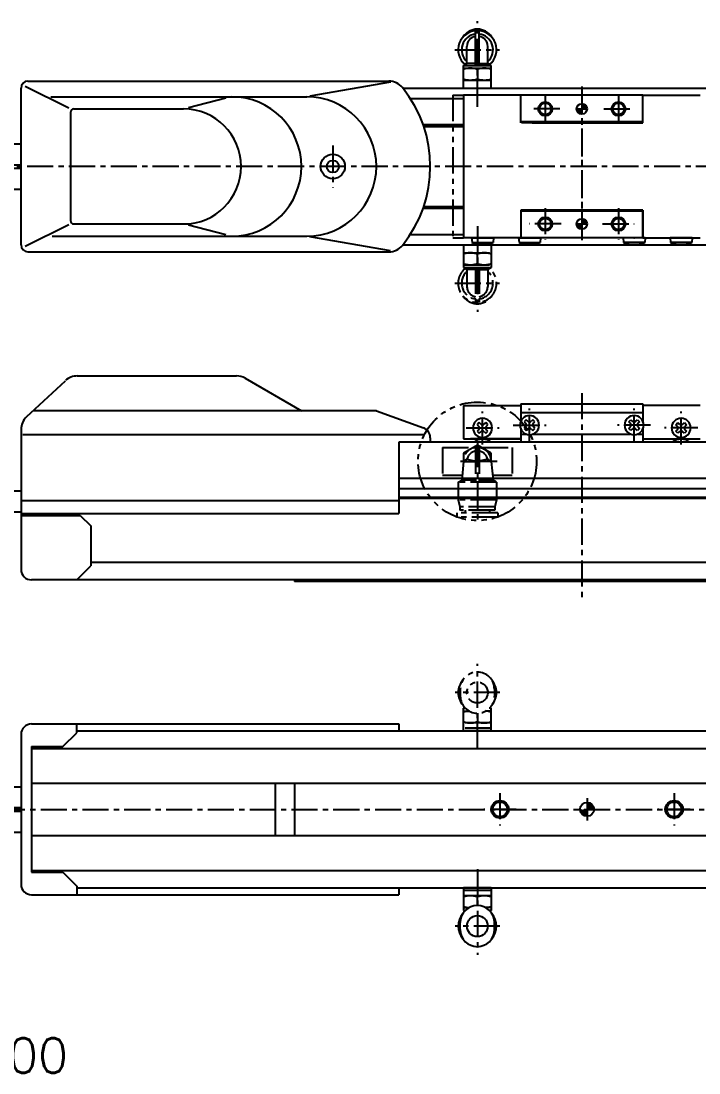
# Model space of a CAD drawing. Extents: x -763 to -3, y 197 to 499.
# Drawn here: x -631.8 to -437.2, y 197.1 to 499 of the extents above; entities that cross this region are included whole.
import ezdxf

# ---------------------------------------------------------------- set-up
doc = ezdxf.new("R2010")
doc.units = 0
for name, pattern in [('CENTER', [12, 7.5, -1.5, 1.5, -1.5]), ('CONTINOUS', [0]), ('PHANTOM', [15, 7.5, -1.5, 1.5, -1.5, 1.5, -1.5])]:
    doc.linetypes.add(name, pattern=pattern)
doc.layers.get('0').update_dxf_attribs({"linetype": 'CONTINUOUS'})
doc.layers.add('CENTER', color=1, linetype='CENTER')
doc.styles.get("Standard").update_dxf_attribs({"font": 'txt.shx'})

# ---------------------------------------------------------------- blocks, each defined once
blk = doc.blocks.new('*U2')
at = {"color": 7, "linetype": 'CONTINUOUS'}
for p, q in [((-472.31, 440.73), (-470.81, 440.73)), ((-472.31, 440.73), (-471.87, 439.67)), ((-470.81, 442.23), (-470.81, 441.79)), ((-469.75, 441.79), (-470.81, 442.23)), ((-470.81, 441.79), (-470.81, 440.73)), ((-470.81, 440.73), (-469.31, 440.73)), ((-470.81, 440.73), (-470.81, 439.67)), ((-469.75, 441.79), (-469.31, 440.73)), ((-470.81, 439.23), (-471.87, 439.67)), ((-470.81, 439.67), (-470.81, 439.23))]:
    blk.add_line(p, q, dxfattribs=at)
for points in [[(-472.31, 440.73), (-472.31, 440.73), (-470.81, 440.73)], [(-472.31, 440.73), (-471.87, 439.67), (-470.81, 439.67)], [(-470.81, 442.23), (-470.81, 441.79), (-469.75, 441.79)], [(-470.81, 441.79), (-470.81, 440.73), (-469.31, 440.73)], [(-470.81, 440.73), (-470.81, 440.73), (-469.31, 440.73)]]:
    blk.add_solid(points, dxfattribs=at)
at = {"color": 7, "linetype": 'CONTINUOUS', "extrusion": (0, 0, -1)}
for points in [[(472.31, 440.73), (470.81, 440.73), (470.81, 439.67)], [(470.81, 441.79), (469.75, 441.79), (469.31, 440.73)], [(471.87, 439.67), (470.81, 439.67), (470.81, 439.23)]]:
    blk.add_solid(points, dxfattribs=at)
blk = doc.blocks.new('*U3')
at = {"color": 7, "linetype": 'CONTINUOUS'}
for p, q in [((-470.81, 475.23), (-470.81, 474.79)), ((-469.75, 474.79), (-470.81, 475.23)), ((-470.81, 474.79), (-470.81, 473.73)), ((-469.75, 474.79), (-469.31, 473.73)), ((-472.31, 473.73), (-470.81, 473.73)), ((-472.31, 473.73), (-471.87, 472.67)), ((-470.81, 472.23), (-471.87, 472.67)), ((-470.81, 473.73), (-469.31, 473.73)), ((-470.81, 473.73), (-470.81, 472.67)), ((-470.81, 472.67), (-470.81, 472.23))]:
    blk.add_line(p, q, dxfattribs=at)
for points in [[(-470.81, 475.23), (-470.81, 474.79), (-469.75, 474.79)], [(-470.81, 474.79), (-470.81, 473.73), (-469.31, 473.73)], [(-472.31, 473.73), (-472.31, 473.73), (-470.81, 473.73)], [(-472.31, 473.73), (-471.87, 472.67), (-470.81, 472.67)], [(-470.81, 473.73), (-470.81, 473.73), (-469.31, 473.73)]]:
    blk.add_solid(points, dxfattribs=at)
at = {"color": 7, "linetype": 'CONTINUOUS', "extrusion": (0, 0, -1)}
for points in [[(470.81, 474.79), (469.75, 474.79), (469.31, 473.73)], [(472.31, 473.73), (470.81, 473.73), (470.81, 472.67)], [(471.87, 472.67), (470.81, 472.67), (470.81, 472.23)]]:
    blk.add_solid(points, dxfattribs=at)
blk = doc.blocks.new('*X5')
at = {"color": 0, "linetype": 'CONTINOUS'}
for p, q in [((-469.31, 274.61), (-469.15, 274.78)), ((-469.31, 274.17), (-468.77, 274.71)), ((-471.3, 272.62), (-471.14, 272.78)), ((-471.24, 272.24), (-470.69, 272.78)), ((-471.11, 271.92), (-470.25, 272.78)), ((-470.95, 271.64), (-469.8, 272.78)), ((-470.74, 271.39), (-469.35, 272.78)), ((-470.51, 271.18), (-469.31, 272.38)), ((-470.23, 271.01), (-469.31, 271.93)), ((-469.31, 273.72), (-468.44, 274.59)), ((-469.31, 273.27), (-468.16, 274.42)), ((-469.31, 272.83), (-467.92, 274.22)), ((-468.9, 272.78), (-467.71, 273.98)), ((-468.46, 272.78), (-467.54, 273.71)), ((-468.01, 272.78), (-467.4, 273.39)), ((-467.56, 272.78), (-467.32, 273.02)), ((-469.92, 270.88), (-469.31, 271.48)), ((-469.55, 270.8), (-469.31, 271.04))]:
    blk.add_line(p, q, dxfattribs=at)

msp = doc.modelspace()

# ---------------------------------------------------------------- linework, layer by layer
at = {"color": 7, "linetype": 'CONTINOUS'}
for p, q in [((-501.31, 486.23), (-501.31, 496.21)), ((-500.31, 486.23), (-500.31, 496.21)), ((-503.81, 486.81), (-503.81, 491.64)), ((-497.81, 486.81), (-497.81, 491.64)), ((-504.81, 486.23), (-503.81, 486.81)), ((-504.81, 486.23), (-496.81, 486.23)), ((-504.81, 479.73), (-504.81, 486.23)), ((-501.31, 486.81), (-503.81, 486.81)), ((-500.31, 486.81), (-497.81, 486.81)), ((-496.81, 486.23), (-497.81, 486.81)), ((-496.81, 479.73), (-496.81, 486.23)), ((-504.81, 485.43), (-496.81, 485.43)), ((-500.81, 485.07), (-500.81, 482.39)), ((-618.04, 473.93), (-630.66, 480.15)), ((-629.81, 481.73), (-526.21, 481.73)), ((-525.78, 481.41), (-548.91, 477.39)), ((-504.81, 482.03), (-496.81, 482.03)), ((-631.81, 434.73), (-631.81, 479.73)), ((-623.21, 477.23), (-549.79, 477.23)), ((-522.21, 479.73), (-130.81, 479.73)), ((-488.31, 477.73), (-504.81, 477.73)), ((-504.81, 477.73), (-504.81, 436.73)), ((-488.31, 469.73), (-488.31, 477.73)), ((-453.31, 477.73), (-488.31, 477.73)), ((-488.31, 469.73), (-488.31, 477.73)), ((-453.31, 469.73), (-453.31, 477.73)), ((-453.31, 477.73), (-436.81, 477.73)), ((-453.31, 469.73), (-453.31, 477.73)), ((-573.02, 476.8), (-583.73, 474.08)), ((-520.05, 476.73), (-504.81, 476.73)), ((-617.63, 472.73), (-617.63, 441.73)), ((-616.63, 473.73), (-585.13, 473.73)), ((-516.37, 469.23), (-504.81, 469.23)), ((-516.2, 468.73), (-504.81, 468.73)), ((-453.31, 470.03), (-488.31, 470.03)), ((-453.31, 469.73), (-488.17, 469.73)), ((-485.06, 469.73), (-453.31, 469.73)), ((-655.17, 463.73), (-631.81, 463.73)), ((-654.38, 457.73), (-631.81, 457.73)), ((-654.38, 456.73), (-631.81, 456.73)), ((-655.17, 450.73), (-631.81, 450.73)), ((-516.37, 445.23), (-504.81, 445.23)), ((-516.2, 445.73), (-504.81, 445.73)), ((-488.31, 444.73), (-488.31, 436.73)), ((-488.31, 444.73), (-488.31, 436.73)), ((-453.31, 444.73), (-488.31, 444.73)), ((-453.31, 444.43), (-488.31, 444.43)), ((-453.31, 444.73), (-453.31, 436.73)), ((-453.31, 436.73), (-453.31, 444.73)), ((-616.63, 440.73), (-585.13, 440.73)), ((-618.07, 440.51), (-630.66, 434.31)), ((-573.02, 437.66), (-583.73, 440.38)), ((-520.05, 437.73), (-504.81, 437.73)), ((-622.87, 437.23), (-549.79, 437.23)), ((-525.78, 433.05), (-548.91, 437.08)), ((-522.21, 434.73), (-130.81, 434.73)), ((-488.31, 436.73), (-504.81, 436.73)), ((-502.46, 436.73), (-496.16, 436.73)), ((-502.46, 436.73), (-502.34, 435.43)), ((-502.34, 435.43), (-496.27, 435.43)), ((-497.81, 434.73), (-443.81, 434.73)), ((-496.16, 436.73), (-496.27, 435.43)), ((-488.96, 436.73), (-482.66, 436.73)), ((-488.96, 436.73), (-488.84, 435.43)), ((-488.84, 435.43), (-482.77, 435.43)), ((-453.31, 436.73), (-488.31, 436.73)), ((-482.66, 436.73), (-482.77, 435.43)), ((-452.66, 436.73), (-458.96, 436.73)), ((-458.96, 436.73), (-458.84, 435.43)), ((-452.77, 435.43), (-458.84, 435.43)), ((-453.31, 436.73), (-436.81, 436.73)), ((-452.66, 436.73), (-452.77, 435.43)), ((-439.16, 436.73), (-445.46, 436.73)), ((-445.46, 436.73), (-445.34, 435.43)), ((-439.27, 435.43), (-445.34, 435.43)), ((-439.16, 436.73), (-439.27, 435.43)), ((-629.81, 432.73), (-526.21, 432.73)), ((-630.22, 385.38), (-619.07, 395.77)), ((-615.66, 397.12), (-569.97, 397.12)), ((-567.47, 396.45), (-551.31, 387.12)), ((-529.79, 387.12), (-628.35, 387.12)), ((-529.79, 387.12), (-516.28, 382.2)), ((-504.81, 388.62), (-504.81, 379.12)), ((-504.81, 388.62), (-488.31, 388.62)), ((-488.31, 389.12), (-453.31, 389.12)), ((-488.31, 389.12), (-488.31, 384.17)), ((-488.31, 386.62), (-453.31, 386.62)), ((-453.31, 389.12), (-453.31, 384.08)), ((-436.81, 388.62), (-453.31, 388.62)), ((-500.25, 383.76), (-500.85, 383.15)), ((-499.83, 383.34), (-500.25, 383.76)), ((-498.37, 383.76), (-498.79, 383.34)), ((-497.77, 383.15), (-498.37, 383.76)), ((-486.75, 384.56), (-487.35, 383.95)), ((-487.35, 383.95), (-486.94, 383.54)), ((-486.33, 384.14), (-486.75, 384.56)), ((-484.87, 384.56), (-485.29, 384.14)), ((-484.27, 383.95), (-484.87, 384.56)), ((-484.68, 383.54), (-484.27, 383.95)), ((-457.35, 383.95), (-456.75, 384.56)), ((-456.94, 383.54), (-457.35, 383.95)), ((-456.75, 384.56), (-456.33, 384.14)), ((-455.29, 384.14), (-454.87, 384.56)), ((-454.87, 384.56), (-454.27, 383.95)), ((-454.27, 383.95), (-454.68, 383.54)), ((-443.85, 383.15), (-443.25, 383.76)), ((-443.25, 383.76), (-442.83, 383.34)), ((-441.79, 383.34), (-441.37, 383.76)), ((-441.37, 383.76), (-440.77, 383.15)), ((-631.81, 381.72), (-631.81, 357.12)), ((-631.26, 380.35), (-516.06, 380.35)), ((-500.85, 383.15), (-500.44, 382.74)), ((-500.44, 381.69), (-500.85, 381.28)), ((-500.85, 381.28), (-500.25, 380.68)), ((-500.25, 380.68), (-499.83, 381.09)), ((-498.79, 381.09), (-498.37, 380.68)), ((-498.37, 380.68), (-497.77, 381.28)), ((-498.18, 382.74), (-497.77, 383.15)), ((-497.77, 381.28), (-498.18, 381.69)), ((-488.31, 381.75), (-488.31, 378.12)), ((-488.31, 380.42), (-486.8, 380.42)), ((-486.94, 382.49), (-487.35, 382.08)), ((-487.35, 382.08), (-486.75, 381.48)), ((-486.75, 381.48), (-486.33, 381.89)), ((-485.29, 381.89), (-484.87, 381.48)), ((-484.87, 381.48), (-484.27, 382.08)), ((-484.87, 380.42), (-456.88, 380.42)), ((-484.27, 382.08), (-484.68, 382.49)), ((-457.35, 382.08), (-456.94, 382.49)), ((-456.75, 381.48), (-457.35, 382.08)), ((-456.33, 381.89), (-456.75, 381.48)), ((-454.87, 381.48), (-455.29, 381.89)), ((-454.27, 382.08), (-454.87, 381.48)), ((-454.72, 380.42), (-453.31, 380.42)), ((-454.68, 382.49), (-454.27, 382.08)), ((-453.31, 381.92), (-453.31, 378.12)), ((-443.44, 382.74), (-443.85, 383.15)), ((-443.85, 381.28), (-443.44, 381.69)), ((-443.25, 380.68), (-443.85, 381.28)), ((-442.83, 381.09), (-443.25, 380.68)), ((-441.37, 380.68), (-441.79, 381.09)), ((-440.77, 381.28), (-441.37, 380.68)), ((-440.77, 383.15), (-441.18, 382.74)), ((-441.18, 381.69), (-440.77, 381.28)), ((-523.31, 378.12), (-523.31, 357.62)), ((-130.81, 378.12), (-523.31, 378.12)), ((-514.31, 379.38), (-514.31, 378.12)), ((-504.81, 379.12), (-488.31, 379.12)), ((-488.31, 379.12), (-502.81, 379.12)), ((-453.31, 379.12), (-436.81, 379.12)), ((-523.31, 367.82), (-130.81, 367.82)), ((-655.17, 364.12), (-631.81, 364.12)), ((-655.17, 364.12), (-631.81, 364.12)), ((-523.31, 364.82), (-130.81, 364.82)), ((-523.31, 362.32), (-130.81, 362.32)), ((-631.81, 361.35), (-523.31, 361.35)), ((-523.31, 362.03), (-130.81, 362.03)), ((-654.38, 358.12), (-631.81, 358.12)), ((-654.38, 358.12), (-631.81, 358.12)), ((-631.81, 357.62), (-523.31, 357.62)), ((-631.81, 357.12), (-631.81, 341.62)), ((-631.81, 357.12), (-614.81, 357.12)), ((-628.81, 357.62), (-628.81, 357.12)), ((-614.81, 357.12), (-611.81, 354.12)), ((-611.81, 354.12), (-611.81, 342.62)), ((-615.81, 338.62), (-611.81, 342.62)), ((-130.81, 343.62), (-611.81, 343.62)), ((-130.81, 338.62), (-628.81, 338.62)), ((-553.31, 338.64), (-553.31, 338.12)), ((-118.31, 338.12), (-553.31, 338.12)), ((-628.81, 297.28), (-523.31, 297.28)), ((-615.81, 294.78), (-615.81, 297.28)), ((-523.31, 297.28), (-523.31, 295.28)), ((-631.81, 294.28), (-631.81, 251.28)), ((-619.81, 290.78), (-615.81, 294.78)), ((-615.81, 295.28), (-130.81, 295.28)), ((-611.81, 295.28), (-130.81, 295.28)), ((-628.81, 290.78), (-628.81, 254.78)), ((-628.81, 290.78), (-619.81, 290.78)), ((-628.81, 290.28), (-118.31, 290.28)), ((-655.17, 279.28), (-631.81, 279.28)), ((-628.81, 280.28), (-118.31, 280.28)), ((-628.81, 280.28), (-628.81, 265.28)), ((-558.81, 280.28), (-558.81, 265.28)), ((-553.31, 280.28), (-553.31, 265.28)), ((-654.38, 273.28), (-631.81, 273.28)), ((-654.38, 272.28), (-631.81, 272.28)), ((-655.17, 266.28), (-631.81, 266.28)), ((-628.81, 265.28), (-118.31, 265.28)), ((-628.81, 255.28), (-118.31, 255.28)), ((-628.81, 254.78), (-619.81, 254.78)), ((-619.81, 254.78), (-615.81, 250.78)), ((-615.81, 250.78), (-615.81, 248.28)), ((-628.81, 248.28), (-611.81, 248.28)), ((-615.81, 250.28), (-130.81, 250.28)), ((-611.81, 250.28), (-130.81, 250.28)), ((-611.81, 248.28), (-523.31, 248.28)), ((-523.31, 250.28), (-523.31, 248.28)), ((-504.81, 250.28), (-504.81, 243.78)), ((-496.81, 250.28), (-504.81, 250.28)), ((-496.81, 249.48), (-504.81, 249.48)), ((-496.81, 247.98), (-504.81, 247.98)), ((-500.81, 245.18), (-500.81, 247.63)), ((-496.81, 250.28), (-496.81, 243.78)), ((-504.81, 244.58), (-503.16, 244.58)), ((-496.81, 244.58), (-498.46, 244.58)), ((-504.81, 243.78), (-504.44, 243.57)), ((-504.81, 243.78), (-504.24, 243.78)), ((-496.81, 243.78), (-497.38, 243.78)), ((-496.81, 243.78), (-497.18, 243.57)), ((-505.71, 238.28), (-505.71, 240.28)), ((-495.91, 238.28), (-495.91, 240.28))]:
    msp.add_line(p, q, dxfattribs=at)
at = {"color": 3, "linetype": 'PHANTOM'}
for p, q in [((-507.81, 477.73), (-507.81, 436.73)), ((-507.81, 477.73), (-504.81, 477.73)), ((-507.81, 436.73), (-504.81, 436.73)), ((-504.81, 434.73), (-504.81, 428.23)), ((-496.81, 434.73), (-496.81, 428.23)), ((-504.81, 432.43), (-496.81, 432.43)), ((-500.81, 429.39), (-500.81, 432.07)), ((-504.81, 429.03), (-496.81, 429.03)), ((-504.81, 428.23), (-496.81, 428.23)), ((-504.81, 428.23), (-503.81, 427.65)), ((-503.81, 427.65), (-503.81, 422.83)), ((-501.31, 427.65), (-503.81, 427.65)), ((-501.31, 428.23), (-501.31, 418.25)), ((-500.31, 428.23), (-500.31, 418.25)), ((-500.31, 427.65), (-497.81, 427.65)), ((-496.81, 428.23), (-497.81, 427.65)), ((-497.81, 427.65), (-497.81, 422.83)), ((-510.81, 376.62), (-502.05, 376.62)), ((-510.81, 376.62), (-510.81, 368.62)), ((-500.81, 377.24), (-504.81, 374.93)), ((-504.81, 374.93), (-504.81, 372.62)), ((-501.31, 376.59), (-501.31, 366.62)), ((-496.81, 374.93), (-500.81, 377.24)), ((-500.31, 376.59), (-500.31, 366.62)), ((-499.5, 376.62), (-490.81, 376.62)), ((-496.81, 372.62), (-496.81, 374.93)), ((-490.81, 376.62), (-490.81, 368.62)), ((-495.14, 372.62), (-505.9, 372.62)), ((-504.81, 372.62), (-505.31, 367.2)), ((-503.75, 373.23), (-504.81, 372.62)), ((-503.75, 373.23), (-501.31, 372.72)), ((-497.87, 373.23), (-500.31, 372.72)), ((-497.87, 373.23), (-496.81, 372.62)), ((-496.81, 372.62), (-496.31, 367.2)), ((-510.81, 368.62), (-505.29, 368.62)), ((-496.31, 368.62), (-490.81, 368.62)), ((-506.31, 366.62), (-505.31, 367.2)), ((-495.31, 366.62), (-506.31, 366.62)), ((-506.31, 366.62), (-506.31, 361.62)), ((-501.31, 367.2), (-505.31, 367.2)), ((-496.31, 367.2), (-500.31, 367.2)), ((-495.31, 366.62), (-496.31, 367.2)), ((-495.31, 366.62), (-495.31, 361.62)), ((-495.31, 361.62), (-506.31, 361.62)), ((-506.31, 361.62), (-505.81, 359.62)), ((-505.81, 359.62), (-505.81, 358.62)), ((-495.81, 359.62), (-505.81, 359.62)), ((-495.31, 361.62), (-495.81, 359.62)), ((-495.81, 359.62), (-495.81, 358.62)), ((-494.91, 357.82), (-506.71, 357.82)), ((-506.71, 357.82), (-506.71, 356.62)), ((-494.91, 356.62), (-506.71, 356.62)), ((-495.81, 358.62), (-505.81, 358.62)), ((-504.31, 358.62), (-504.31, 357.82)), ((-497.31, 358.62), (-497.31, 357.82)), ((-494.91, 357.82), (-494.91, 356.62)), ((-505.71, 307.28), (-505.71, 305.28)), ((-495.91, 307.28), (-495.91, 305.28)), ((-504.81, 301.78), (-504.44, 302)), ((-496.81, 301.78), (-497.18, 302)), ((-504.81, 301.78), (-504.24, 301.78)), ((-504.81, 295.28), (-504.81, 301.78)), ((-504.81, 300.98), (-503.16, 300.98)), ((-500.81, 300.38), (-500.81, 297.94)), ((-496.81, 300.98), (-498.46, 300.98)), ((-496.81, 301.78), (-497.38, 301.78)), ((-496.81, 295.28), (-496.81, 301.78)), ((-496.81, 297.58), (-504.81, 297.58)), ((-496.81, 296.08), (-504.81, 296.08)), ((-496.81, 295.28), (-504.81, 295.28))]:
    msp.add_line(p, q, dxfattribs=at)
at = {"color": 7, "linetype": 'CENTER'}
msp.add_line((-469.31, 276), (-469.31, 269.54), dxfattribs=at)
at = {"color": 7, "linetype": 'CONTINOUS'}
for centre, radius in [((-481.31, 473.73), 2), ((-481.31, 473.73), 1.65), ((-470.81, 473.73), 1.5), ((-460.31, 473.73), 2), ((-460.31, 473.73), 1.65), ((-542.31, 457.23), 3.5), ((-542.31, 457.23), 1.75), ((-481.31, 440.73), 2), ((-481.31, 440.73), 1.65), ((-470.81, 440.73), 1.5), ((-460.31, 440.73), 2), ((-460.31, 440.73), 1.65), ((-494.31, 272.78), 2.5), ((-494.31, 272.78), 2.1), ((-444.31, 272.78), 2.5), ((-444.31, 272.78), 2.1), ((-500.81, 239.28), 3)]:
    msp.add_circle(centre, radius, dxfattribs=at)
at = {"color": 3, "linetype": 'PHANTOM'}
for centre, radius in [((-500.81, 372.62), 17), ((-500.81, 306.28), 3)]:
    msp.add_circle(centre, radius, dxfattribs=at)
at = {"color": 7, "linetype": 'CONTINUOUS'}
msp.add_circle((-469.31, 272.78), 2, dxfattribs=at)
at = {"color": 7, "linetype": 'CONTINOUS'}
for centre, radius, start, end in [((-500.81, 490.73), 5.5, 309.8225, 230.1775), ((-500.81, 490.73), 4.5, 96.3794, 228.1897), ((-500.81, 491.73), 4.9, 32.3231, 147.6768), ((-500.81, 490.73), 4.5, 311.8103, 83.6206), ((-500.81, 491.64), 3, 99.5941, 180), ((-500.81, 491.64), 3, 0, 80.4059), ((-502.81, 479.65), 5.78, 69.7438, 110.2561), ((-498.81, 479.65), 5.78, 69.7439, 110.2561), ((-629.81, 479.73), 2, 90, 180), ((-526.21, 476.73), 5, 38.9788, 90), ((-502.81, 487.81), 5.78, 249.7439, 290.2561), ((-498.81, 487.81), 5.78, 249.7439, 290.2561), ((-571.31, 457.23), 20, 270, 90), ((-549.79, 457.23), 20, 270, 90), ((-550.31, 457.23), 36, 321.0212, 38.9788), ((-616.63, 472.73), 1, 90, 180), ((-585.13, 457.23), 16.5, 270, 90), ((-616.63, 441.73), 1, 180, 270), ((-629.81, 434.73), 2, 180, 270), ((-499.31, 442.81), 7.98, 247.6452, 292.3548), ((-485.81, 442.81), 7.98, 247.6452, 292.3548), ((-455.81, 442.81), 7.98, 247.6452, 292.3548), ((-442.31, 442.81), 7.98, 247.6452, 292.3548), ((-526.21, 437.73), 5, 270, 321.0212), ((-615.66, 392.12), 5, 90, 133), ((-569.97, 392.12), 5, 60, 90), ((-626.81, 381.72), 5, 133, 180), ((-499.31, 382.22), 2.75, 0, 359.9997), ((-499.31, 383.87), 0.742, 225.0001, 315), ((-485.81, 383.02), 2.75, 0, 359.9997), ((-487.46, 383.02), 0.742, 315.0001, 45), ((-485.81, 384.67), 0.742, 225.0001, 315), ((-484.16, 383.02), 0.742, 135.0001, 225), ((-455.81, 383.02), 2.75, 180.0003, 180), ((-457.46, 383.02), 0.742, 315, 44.9999), ((-455.81, 384.67), 0.742, 225, 314.9999), ((-454.16, 383.02), 0.742, 135, 224.9999), ((-442.31, 382.22), 2.75, 180.0003, 180), ((-442.31, 383.87), 0.742, 225, 314.9999), ((-517.31, 379.38), 3, 0, 70), ((-500.96, 382.22), 0.742, 315.0001, 45), ((-499.31, 380.57), 0.742, 45, 135), ((-497.66, 382.22), 0.742, 135.0001, 225), ((-485.81, 381.37), 0.742, 45, 135), ((-455.81, 381.37), 0.742, 45, 135), ((-443.96, 382.22), 0.742, 315, 44.9999), ((-442.31, 380.57), 0.742, 45, 135), ((-440.66, 382.22), 0.742, 135, 224.9999), ((-499.31, 382.22), 4, 230.805, 309.195), ((-442.31, 382.22), 4, 230.805, 309.195), ((-628.81, 341.62), 3, 180, 270), ((-628.81, 294.28), 3, 90, 180), ((-628.81, 251.28), 3, 180, 270), ((-502.81, 242.21), 5.78, 69.7439, 110.2561), ((-498.81, 242.21), 5.78, 69.7439, 110.2561), ((-500.81, 240.28), 4.9, 360, 179.9999), ((-502.81, 250.36), 5.78, 249.7439, 266.7059), ((-498.81, 250.36), 5.78, 273.294, 290.2561), ((-500.81, 239.28), 5.5, 138.8388, 221.161), ((-500.81, 239.28), 5.5, 318.8389, 41.1611), ((-500.81, 238.28), 4.9, 180, 360)]:
    msp.add_arc(centre, radius, start, end, dxfattribs=at)
at = {"color": 3, "linetype": 'PHANTOM'}
for centre, radius, start, end in [((-502.81, 426.65), 5.78, 69.7439, 110.2561), ((-498.81, 426.65), 5.78, 69.7439, 110.2561), ((-502.81, 434.81), 5.78, 249.7439, 290.2562), ((-498.81, 434.81), 5.78, 249.7439, 290.2561), ((-500.81, 423.73), 5.5, 129.8225, 50.1775), ((-500.81, 423.73), 4.5, 131.8103, 263.6206), ((-500.81, 423.73), 4.5, 276.3794, 48.1897), ((-500.81, 422.83), 3, 180, 260.4059), ((-500.81, 422.83), 3, 279.5941, 0), ((-500.81, 422.73), 4.9, 212.3232, 327.6769), ((-500.81, 372.62), 4, 0.0002, 180.0001), ((-500.81, 372.62), 3, 99.594, 168.1896), ((-500.81, 372.62), 3, 11.8104, 80.406), ((-500.81, 307.28), 4.9, 0, 180), ((-500.81, 306.28), 5.5, 138.839, 221.1612), ((-500.81, 306.28), 5.5, 318.8389, 41.1611), ((-500.81, 305.28), 4.9, 180.0001, 0), ((-502.81, 295.21), 5.78, 93.2941, 110.2561), ((-498.81, 295.21), 5.78, 69.7439, 86.706), ((-502.81, 303.36), 5.78, 249.7439, 290.2561), ((-498.81, 303.36), 5.78, 249.7439, 290.2561)]:
    msp.add_arc(centre, radius, start, end, dxfattribs=at)
at = {"color": 7, "linetype": 'CONTINOUS'}
for p in [(-499.31, 436.73), (-485.81, 436.73), (-455.81, 436.73), (-442.31, 436.73), (-499.31, 382.22), (-485.81, 383.02), (-455.81, 383.02), (-442.31, 382.22), (-500.81, 372.62), (-500.81, 356.62)]:
    msp.add_point(p, dxfattribs=at)
at = {"layer": 'CENTER', "color": 1, "linetype": 'CENTER'}
for p, q in [((-500.81, 474.37), (-500.81, 498.96)), ((-507.27, 490.73), (-494.48, 490.73)), ((-470.81, 480.13), (-470.81, 435.19)), ((-481.31, 477.92), (-481.31, 469.54)), ((-470.81, 479.63), (-470.81, 434.69)), ((-470.81, 479.63), (-470.81, 434.69)), ((-470.81, 479.63), (-470.81, 434.69)), ((-460.31, 477.92), (-460.31, 469.54)), ((-477.12, 473.73), (-485.5, 473.73)), ((-464.5, 473.73), (-456.12, 473.73)), ((-464.5, 473.73), (-456.12, 473.73)), ((-542.31, 463.27), (-542.31, 451.19)), ((-106.54, 457.23), (-636.82, 457.23)), ((-481.31, 445.27), (-481.31, 436.19)), ((-460.31, 445.27), (-460.31, 436.19)), ((-476.77, 440.73), (-485.85, 440.73)), ((-464.85, 440.73), (-455.77, 440.73)), ((-500.81, 440.09), (-500.81, 415.5)), ((-507.27, 423.73), (-494.48, 423.73)), ((-470.81, 392.2), (-470.81, 332.51)), ((-499.31, 377.47), (-499.31, 386.97)), ((-485.81, 378.27), (-485.81, 387.77)), ((-455.81, 378.27), (-455.81, 387.77)), ((-442.31, 377.47), (-442.31, 386.97)), ((-504.06, 382.22), (-494.56, 382.22)), ((-490.56, 383.02), (-481.06, 383.02)), ((-451.06, 383.02), (-460.56, 383.02)), ((-437.56, 382.22), (-447.06, 382.22)), ((-500.81, 378.44), (-500.81, 354.63)), ((-504.81, 372.62), (-501.31, 372.62)), ((-496.81, 372.62), (-500.31, 372.62)), ((-500.81, 289.92), (-500.81, 314.51)), ((-494.35, 306.28), (-507.14, 306.28)), ((-494.31, 277.42), (-494.31, 268.14)), ((-444.31, 277.42), (-444.31, 268.14)), ((-662.17, 272.78), (-114.56, 272.78)), ((-489.67, 272.78), (-498.95, 272.78)), ((-439.67, 272.78), (-448.95, 272.78)), ((-500.81, 255.64), (-500.81, 231.06)), ((-494.35, 239.28), (-507.14, 239.28))]:
    msp.add_line(p, q, dxfattribs=at)

# ---------------------------------------------------------------- block references
at = {"color": 7, "linetype": 'CONTINUOUS'}
for name in ['*U3', '*U2', '*X5']:
    msp.add_blockref(name, (0, 0), dxfattribs=at)

# ---------------------------------------------------------------- texts
at = {"color": 7, "linetype": 'CONTINOUS'}
msp.add_text('RS1C-300', height=10, dxfattribs=at).set_placement((-690.33, 197.15))

doc.saveas('drawing.dxf')
